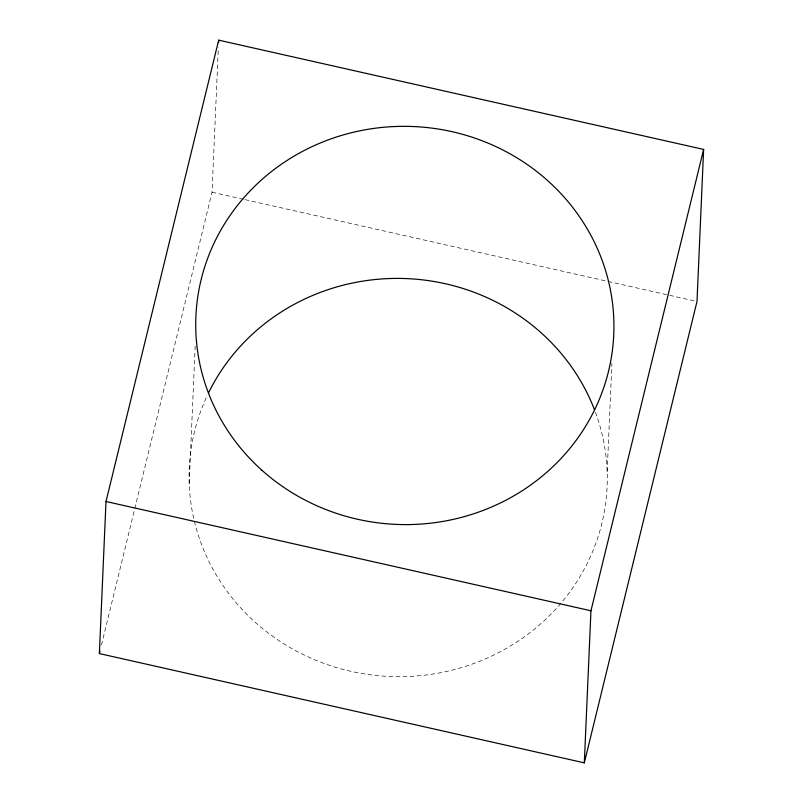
<?xml version="1.0" encoding="UTF-8"?>
<svg xmlns="http://www.w3.org/2000/svg" width="803" height="803" viewBox="0 0 803 803"><rect width="100%" height="100%" fill="white"/><g stroke="black" fill="none" stroke-linecap="round" stroke-linejoin="round"><path stroke-width="0.6" stroke-dasharray="4.01 3.01" d="M189.197 483.356L195.229 344.999M101.449 645.05L212.042 192.218L218.356 47.628M607.168 471.712L611.906 363.277M212.042 192.218L243.801 199.375M245.025 199.646L696.994 301.496M595.404 412.18A209.121 199.114 2.5 0 1 561.688 602.32M560.895 603.264A209.121 199.114 2.5 0 1 288.799 646.806A209.121 199.114 2.5 0 1 207.405 395.227"/><path stroke-width="1.2" d="M99.371 653.572L106.006 501.504L218.687 40.15L703.629 149.428L696.994 301.496L584.313 762.85L99.371 653.572L99.963 651.143M218.577 42.639L218.687 40.15M584.313 762.85L590.958 610.782L703.629 149.428M106.006 501.504L590.958 610.782M208.489 392.978A209.121 199.114 2.5 0 1 406.87 278.611A209.121 199.114 2.5 0 1 594.531 409.841M261.999 470.327A209.121 199.114 2.5 0 0 608.503 371.367A209.121 199.114 2.5 0 0 343.965 134.713A209.121 199.114 2.5 0 0 261.999 470.327"/></g></svg>
